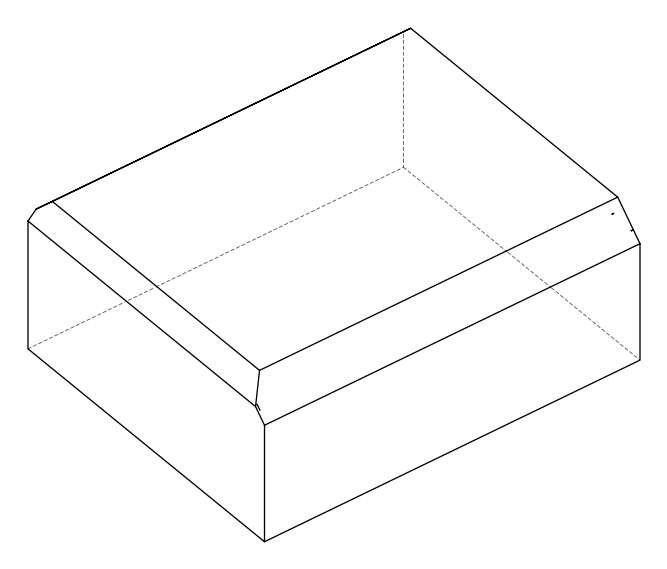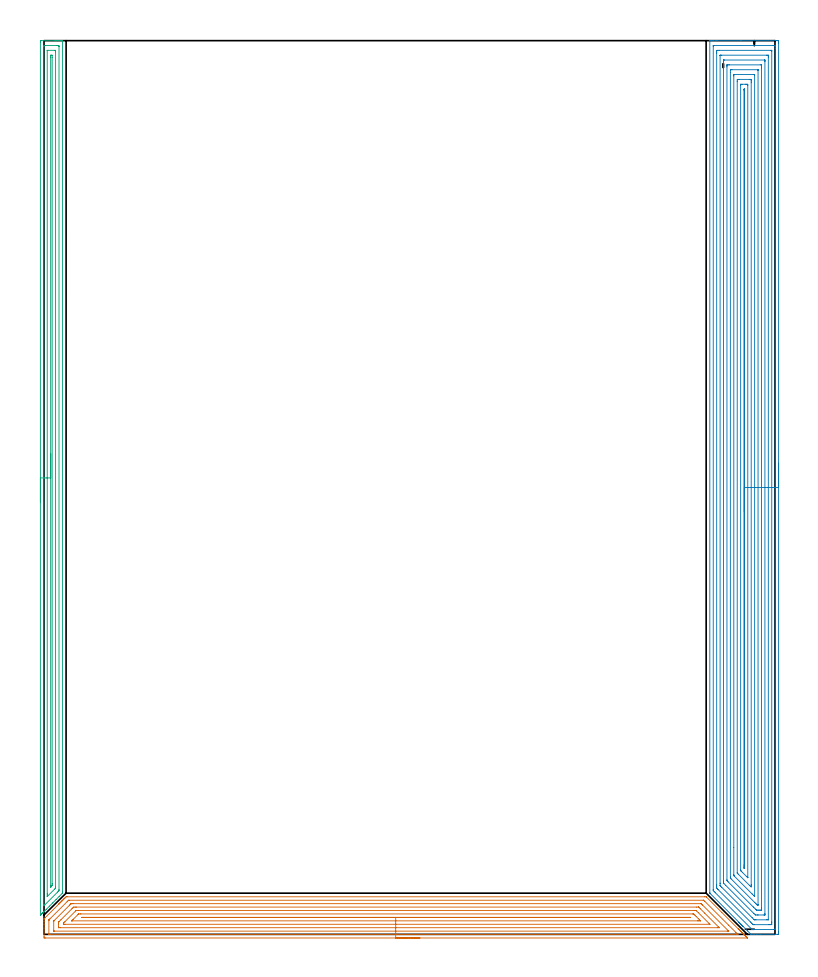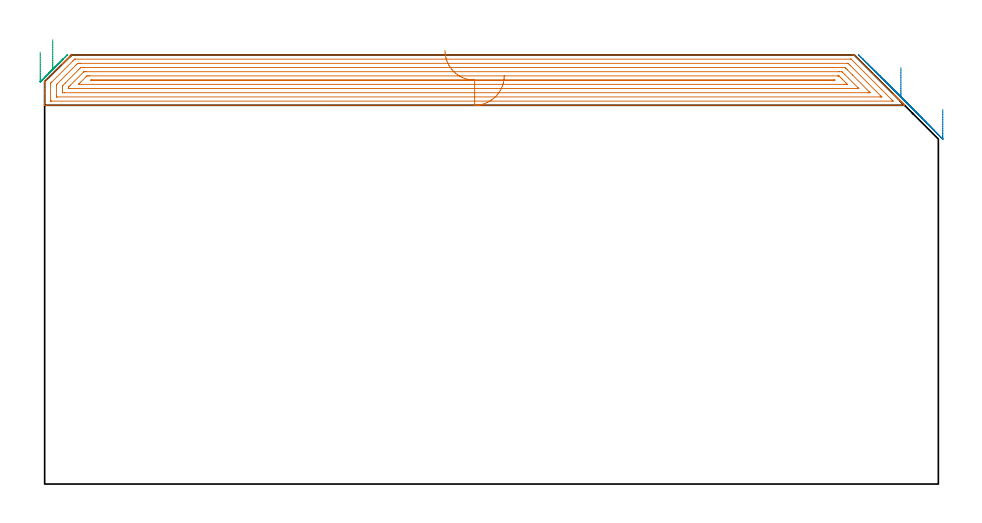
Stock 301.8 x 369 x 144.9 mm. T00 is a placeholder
(PLAN: 3 operations, 0 tool changes, 59.6 min)
(1 AREA_MILL | FG_CHAMFER_SURFACE | UGT0205_001 | 15.82 min | 42744 mm3)
(2 AREA_MILL_1 | FG_CHAMFER_SURFACE_1 | UGT0205_001 | 32.23 min | 146394 mm3)
(3 AREA_MILL_2 | FG_CHAMFER_SURFACE_2 | UGT0205_001 | 11.59 min | 14698 mm3)
(TOOL UGT0205_001 | Chamfer Mill 20 x 3 x 45 deg. | D20 FL50 Z2)
(OP 1 AREA_MILL)
G17 G21 G94 G90
T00 M6
G54
G17 G0 G90 X155.2 Y-1.5 S1061 M3
G43 Z154.9 H0
Z137.9
G94 G1 X155.162 Z137.028 F250.
X155.048 Z136.164
X154.859 Z135.312
X154.597 Z134.48
X154.263 Z133.674
X153.86 Z132.9
X153.392 Z132.164
X152.86 Z131.472
X152.271 Z130.829
X151.628 Z130.24
X150.936 Z129.708
X150.2 Z129.24
X149.426 Z128.837
X148.62 Z128.503
X147.788 Z128.241
X146.937 Z128.052
X146.072 Z127.938
X145.2 Z127.9
X0.607
X0.088 Y-1.494 Z127.904
X0.008 Y-1.492 Z127.906
X0. Y-0.978 Z128.419
Y2.568 Z131.962
Y4.022 Z133.418
Y5.227 Z134.622
Y6.335 Z135.734
X0.001 Y6.396 Z135.793
X0.012 Y6.413 Z135.811
X0.6 Y7. Z136.4
X5.918 Y12.319 Z141.716
X5.962 Y12.363 Z141.762
X6.169 Y12.569 Z141.968
X6.213 Y12.614 Z142.011
X6.26 Y12.66 Z142.059
X6.462 Y12.863 Z142.262
X6.508 Y12.91 Z142.307
X6.557 Y12.958 Z142.357
X6.756 Y13.156 Z142.555
X6.804 Y13.205 Z142.602
X6.855 Y13.255 Z142.654
X7.049 Y13.45 Z142.848
X7.099 Y13.501 Z142.898
X7.152 Y13.553 Z142.952
X7.343 Y13.743 Z143.142
X7.395 Y13.796 Z143.193
X7.45 Y13.85 Z143.249
X7.636 Y14.037 Z143.435
X7.69 Y14.092 Z143.489
X7.747 Y14.148 Z143.547
X7.93 Y14.33 Z143.729
X7.986 Y14.387 Z143.784
X8.045 Y14.445 Z143.844
X8.223 Y14.624 Z144.022
X8.281 Y14.683 Z144.079
X8.342 Y14.743 Z144.142
X8.517 Y14.917 Z144.316
X8.577 Y14.978 Z144.375
X9.093 Y15.494 Z144.892
X9.532 Y15.5 Z144.9
X272.835
X273.395 Z144.883
X273.475 Y15.425 Z144.825
X279.833 Y9.068 Z138.465
X286.63 Y2.272 Z131.668
X286.734 Y2.166 Z131.566
X286.818 Y2.082 Z131.482
X286.925 Y1.977 Z131.373
X287.028 Y1.872 Z131.272
X287.116 Y1.785 Z131.184
X287.221 Y1.681 Z131.077
X287.321 Y1.579 Z130.978
X287.413 Y1.487 Z130.887
X287.516 Y1.386 Z130.782
X287.615 Y1.285 Z130.685
X287.711 Y1.19 Z130.589
X287.812 Y1.09 Z130.486
X287.908 Y0.992 Z130.391
X288.008 Y0.892 Z130.292
X288.107 Y0.795 Z130.191
X288.202 Y0.698 Z130.098
X288.306 Y0.595 Z129.994
X288.403 Y0.499 Z129.895
X288.495 Y0.405 Z129.804
X288.603 Y0.297 Z129.697
X288.698 Y0.204 Z129.6
X288.789 Y0.111 Z129.511
X288.901 Y0. Z129.399
X288.994 Y-0.092 Z129.304
X289.082 Y-0.182 Z129.217
X289.198 Y-0.298 Z129.102
X289.289 Y-0.387 Z129.009
X289.376 Y-0.476 Z128.924
X289.496 Y-0.595 Z128.804
X289.585 Y-0.683 Z128.713
X289.67 Y-0.769 Z128.63
X289.793 Y-0.893 Z128.506
X289.88 Y-0.978 Z128.418
X290.091 Y-1.19 Z128.209
X290.127 Y-1.227 Z128.173
X290.322 Y-1.422 Z127.977
X290.388 Y-1.49 Z127.909
X290.389 Y-1.496 Z127.902
X290.388 Y-1.499 Z127.899
X145.2 Y-1.5 Z127.9
Y-0.086 Z129.314
X2.392
X2.17 Y-0.084 Z129.316
X2.062 Y-0.081 Z129.319
X2.016 Y-0.079 Z129.321
X2.01 Y-0.048 Z129.352
X2.006 Y0.051 Z129.451
X2.001 Y0.297 Z129.697
Y5.616 Z135.016
X2.005 Y5.865 Z135.265
X2.01 Y5.926 Z135.326
X2.015 Y5.954 Z135.354
X2.037 Y5.979 Z135.379
X2.165 Y6.114 Z135.514
X2.277 Y6.227 Z135.627
X2.392 Y6.342 Z135.742
X9.532 Y13.483 Z142.883
X9.839 Y13.787 Z143.187
X10.038 Y13.981 Z143.381
X10.112 Y14.05 Z143.45
X10.152 Y14.079 Z143.479
X10.204 Y14.081 Z143.481
X10.431 Y14.086 Z143.486
X272.17 Y14.085 Z143.485
X272.281 Y14.084 Z143.484
X272.335 Y14.081 Z143.481
X272.358 Y14.079 Z143.479
X272.412 Y14.028 Z143.428
X272.835 Y13.614 Z143.014
X282.674 Y3.777 Z133.177
X285.656 Y0.795 Z130.195
X286.223 Y0.227 Z129.627
X286.412 Y0.035 Z129.435
X286.465 Y-0.021 Z129.379
X286.511 Y-0.072 Z129.328
X286.437 Y-0.079 Z129.321
X286.223 Y-0.086 Z129.314
X286.217
X145.2
Y1.328 Z130.728
X4.177 Y1.329 Z130.729
X4.059 Y1.33 Z130.73
X4.017 Y1.332 Z130.732
X4.012 Y1.334 Z130.734
X4.008 Y1.346 Z130.746
X4.004 Y1.388 Z130.788
X4.001 Y1.505 Z130.905
X4. Y1.681 Z131.081
X4.002 Y5.401 Z134.801
X4.007 Y5.461 Z134.861
X4.013 Y5.502 Z134.902
X4.033 Y5.524 Z134.924
X4.177 Y5.677 Z135.077
X10.622 Y12.123 Z141.523
X10.819 Y12.319 Z141.719
X11.071 Y12.564 Z141.964
X11.157 Y12.646 Z142.046
X11.188 Y12.665 Z142.065
X11.229 Y12.667 Z142.067
X11.317 Y12.669 Z142.069
X11.855 Y12.671 Z142.071
X12.21
X271.05
X271.168 Y12.67 Z142.07
X271.262 Y12.667 Z142.067
X271.321 Y12.665 Z142.065
X271.359 Y12.63 Z142.03
X271.679 Y12.319 Z141.719
X271.942 Y12.058 Z141.458
X282.319 Y1.681 Z131.081
X282.653 Y1.344 Z130.744
X282.654 Y1.333 Z130.733
X282.653
X282.115 Y1.329 Z130.729
X145.2 Y1.328 Z130.728
Y2.743 Z132.143
X6.678
X6.091 Y2.746 Z132.146
X6.024 Y2.748 Z132.148
X6.01 Y2.75 Z132.15
X6.007 Y2.769 Z132.169
X6.003 Y2.818 Z132.218
X6.001 Y3.018 Z132.418
X6. Y4.341 Z133.741
X6.006 Y4.765 Z134.165
X6.01 Y4.977 Z134.377
X6.027 Y5.066 Z134.466
X6.073 Y5.117 Z134.517
X6.179 Y5.227 Z134.627
X6.959 Y6.01 Z135.41
X11.495 Y10.546 Z139.946
X11.854 Y10.9 Z140.3
X12.21 Y11.25 Z140.65
X12.391 Y11.253 Z140.653
X13.103 Y11.257 Z140.657
X13.279
X269.441
X270.157 Y11.254 Z140.654
X270.259 Y11.252 Z140.652
X270.285 Y11.25 Z140.65
X270.31 Y11.23 Z140.63
X270.366 Y11.179 Z140.579
X270.582 Y10.968 Z140.368
X271.006 Y10.546 Z139.946
X272.802 Y8.75 Z138.15
X278.53 Y3.02 Z132.42
X278.697 Y2.851 Z132.251
X278.778 Y2.766 Z132.166
X278.791 Y2.749 Z132.149
X278.79 Y2.748 Z132.148
X278.76 Y2.746 Z132.146
X278.19 Y2.743 Z132.143
X278.014
X145.2
Y4.157 Z133.557
X8.64
X8.455 Y4.159 Z133.559
X8.086 Y4.164 Z133.564
X8.009 Y4.169 Z133.569
X8.006 Y4.194 Z133.594
X8.002 Y4.25 Z133.65
Y4.341 Z133.741
X8.006 Y4.499 Z133.899
X8.01 Y4.577 Z133.977
X8.046 Y4.636 Z134.036
X8.191 Y4.786 Z134.186
X8.625 Y5.227 Z134.627
X13.103 Y9.704 Z139.104
X13.201 Y9.796 Z139.196
X13.242 Y9.832 Z139.232
X13.281 Y9.836 Z139.236
X13.456 Y9.84 Z139.24
X13.811 Y9.843 Z139.243
X13.995
X268.187
X268.372 Y9.842 Z139.242
X269.087 Y9.836 Z139.236
X269.265 Y9.83 Z139.23
X269.439 Y9.659 Z139.059
X270.157 Y8.945 Z138.345
X274.62 Y4.482 Z133.882
X274.76 Y4.341 Z133.741
X274.895 Y4.198 Z133.598
X274.925 Y4.165 Z133.565
X274.914 Y4.163 Z133.563
X274.866 Y4.159 Z133.559
X274.804 Y4.157 Z133.557
X145.2
Y5.571 Z134.971
X11.646 Y5.572 Z134.972
X11.545 Y5.573 Z134.973
X11.482 Y5.575 Z134.975
X11.444 Y5.577 Z134.977
X11.451 Y5.592 Z134.992
X11.528 Y5.674 Z135.074
X11.642 Y5.792 Z135.192
X11.961 Y6.114 Z135.514
X12.085 Y6.238 Z135.638
X13.995 Y8.147 Z137.547
X14.21 Y8.354 Z137.754
X14.27 Y8.41 Z137.81
X14.348 Y8.423 Z137.823
X14.888 Y8.426 Z137.826
X15.235 Y8.428 Z137.828
X267.826 Y8.429 Z137.829
X268.099 Y8.427 Z137.827
X268.167 Y8.425 Z137.825
X268.198 Y8.422 Z137.822
X268.233 Y8.408 Z137.808
X268.372 Y8.276 Z137.676
X268.765 Y7.886 Z137.286
X269.265 Y7.388 Z136.788
X270.157 Y6.495 Z135.895
X270.538 Y6.114 Z135.514
X271.05 Y5.598 Z134.998
X271.061 Y5.581 Z134.981
X271.05 Y5.578 Z134.978
X270.7 Y5.574 Z134.974
X270.157 Y5.572 Z134.972
X269.811 Y5.571 Z134.971
X145.2
Y6.985 Z136.385
X15.78 Y6.986 Z136.386
X15.523 Y7. Z136.4
X15.766 Y7.014 Z136.414
X15.78 Y7.015 Z136.415
X266.587 Y7.014 Z136.414
X266.913 Y7. Z136.4
X266.601 Y6.986 Z136.386
X266.587 Y6.985 Z136.385
X145.2
X144.328 Z136.423
X143.464 Z136.537
X142.612 Z136.726
X141.78 Z136.988
X140.974 Z137.322
X140.2 Z137.725
X139.464 Z138.194
X138.772 Z138.725
X138.129 Z139.314
X137.54 Z139.957
X137.009 Z140.65
X136.54 Z141.385
X136.137 Z142.159
X135.803 Z142.965
X135.541 Z143.797
X135.352 Z144.649
X135.238 Z145.514
X135.2 Z146.385
G0 Z154.9
M5
M2
(OP 2 AREA_MILL_1)
G17 G21 G94 G90
T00 M6
G54
G17 G0 G90 X303.3 Y194.5 S1061 M3
G43 Z154.9 H0
Z126.5
G94 G1 Y194.462 Z125.628 F250.
Y194.348 Z124.764
Y194.159 Z123.912
Y193.897 Z123.08
Y193.563 Z122.274
Y193.16 Z121.5
Y192.692 Z120.764
Y192.16 Z120.072
Y191.571 Z119.429
Y190.928 Z118.84
Y190.236 Z118.308
Y189.5 Z117.84
Y188.726 Z117.437
Y187.92 Z117.103
Y187.088 Z116.841
Y186.236 Z116.652
Y185.372 Z116.538
Y184.5 Z116.5
Y1.004
X303.299 Y0.609 Z116.501
X303.294 Y0.118 Z116.504
X303.292 Y0.009 Z116.506
X302.808 Y0. Z116.99
X295.733 Z124.062
X294.285 Z125.511
X293.08 Z126.715
X291.974 Z127.825
X291.905 Y0.001 Z127.892
X291.885 Y0.014 Z127.912
X290.454 Y1.445 Z129.345
X288.658 Y3.241 Z131.139
X288.613 Y3.287 Z131.186
X288.41 Y3.49 Z131.389
X288.363 Y3.536 Z131.434
X288.315 Y3.584 Z131.484
X288.118 Y3.782 Z131.681
X288.068 Y3.83 Z131.729
X288.018 Y3.882 Z131.781
X287.826 Y4.074 Z131.973
X287.773 Y4.125 Z132.023
X287.72 Y4.179 Z132.079
X287.534 Y4.366 Z132.265
X287.479 Y4.42 Z132.318
X287.423 Y4.477 Z132.376
X287.242 Y4.658 Z132.557
X287.184 Y4.715 Z132.613
X287.125 Y4.774 Z132.674
X286.949 Y4.95 Z132.85
X286.889 Y5.009 Z132.908
X275.091 Y16.809 Z144.709
X274.915 Y16.988 Z144.878
X274.904 Y17.005 Z144.889
X274.9 Y17.123 Z144.9
Y368.838
X274.903 Y368.99 Z144.888
X274.917 Y368.992 Z144.874
X275.258 Y369. Z144.542
X275.634 Z144.166
X276.277 Z143.518
X277.482 Z142.314
X278.045 Z141.749
X287.783 Z132.014
X302.205 Z117.592
X302.808 Y368.995 Z116.99
X303.292 Y368.991 Z116.506
X303.294 Y368.882 Z116.504
X303.298 Y368.391 Z116.502
X303.3 Y367.894 Z116.5
Y184.5
X301.886 Z117.914
Y2.394
X301.884 Y2.18 Z117.916
X301.881 Y2.074 Z117.919
X301.879 Y2.025 Z117.921
X301.869 Y2.01 Z117.931
X301.819 Y2.008 Z117.981
X301.428 Y2.001 Z118.372
X293.08 Z126.72
X292.582 Y2.003 Z127.218
X292.391 Y2.01 Z127.409
X292.34 Y2.022 Z127.46
X292.276 Y2.08 Z127.524
X292.195 Y2.157 Z127.605
X291.956 Y2.394 Z127.844
X277.161 Y17.189 Z142.639
X276.783 Y17.569 Z143.017
X276.396 Y17.965 Z143.404
X276.321 Y18.055 Z143.479
X276.319 Y18.104 Z143.481
X276.316 Y18.211 Z143.484
X276.314 Y18.424 Z143.486
Y18.462
Y366.606
X276.316 Y366.82 Z143.484
X276.319 Y366.926 Z143.481
X276.321 Y366.975 Z143.479
X276.332 Y366.99 Z143.468
X276.381 Y366.992 Z143.419
X276.772 Y366.999 Z143.028
X301.039 Y367. Z118.761
X301.534 Y366.999 Z118.266
X301.766 Y366.993 Z118.034
X301.868 Y366.99 Z117.932
X301.884 Y366.646 Z117.916
X301.885 Y366.606 Z117.915
X301.886 Y365.751 Z117.914
Y184.5
X300.472 Z119.328
X300.471 Y5.072 Z119.329
X300.47 Y4.753 Z119.33
X300.466 Y4.179 Z119.334
X300.465 Y4.028 Z119.335
X300.323 Y4.009 Z119.477
X300.155 Y4.005 Z119.645
X299.448 Y4. Z120.352
X299.27 Z120.53
X293.257 Y4.001 Z126.543
X293.08 Y4.004 Z126.72
X292.902 Y4.01 Z126.898
X292.795 Y4.016 Z127.005
X292.738 Y4.069 Z127.062
X292.622 Y4.179 Z127.178
X292.195 Y4.604 Z127.605
X291.727 Y5.072 Z128.073
X278.338 Y18.462 Z141.462
X278.045 Y18.759 Z141.755
X277.753 Y19.058 Z142.047
X277.735 Y19.355 Z142.065
X277.732 Y19.671 Z142.068
X277.729 Y20.248 Z142.071
Y20.567
Y363.928
Y364.247
X277.734 Y364.821 Z142.066
X277.735 Y364.972 Z142.065
X277.877 Y364.991 Z141.923
X278.045 Y364.995 Z141.755
X278.752 Y365. Z141.048
X278.93 Z140.87
X300.155 Z119.645
X300.332 Y364.998 Z119.468
X300.45 Y364.993 Z119.35
X300.466 Y364.99 Z119.334
X300.468 Y364.986 Z119.332
X300.47 Y364.966 Z119.33
X300.472 Y364.501 Z119.328
Y184.5
X299.057 Z120.743
X299.056 Y6.18 Z120.744
X299.054 Y6.083 Z120.746
X299.05 Y6.026 Z120.75
X299.045 Y6.01 Z120.755
X299.022 Y6.007 Z120.778
X298.811 Y6.003 Z120.989
X298.386 Y6. Z121.414
X293.929 Z125.871
X293.504 Y6.005 Z126.296
X293.293 Y6.01 Z126.507
X293.239 Y6.021 Z126.561
X293.179 Y6.076 Z126.621
X293.08 Y6.171 Z126.72
X292.391 Y6.857 Z127.409
X279.814 Y19.435 Z139.986
X279.411 Y19.841 Z140.389
X279.209 Y20.048 Z140.591
X279.161 Y20.1 Z140.639
X279.15 Y20.152 Z140.65
X279.148 Y20.248 Z140.652
X279.143 Y20.925 Z140.657
Y21.14
X279.144 Y362.82 Z140.656
X279.146 Y362.917 Z140.654
X279.149 Y362.974 Z140.651
X279.155 Y362.99 Z140.645
X279.178 Y362.993 Z140.622
X279.389 Y362.997 Z140.411
X279.814 Y363. Z139.986
X298.421 Z121.379
X298.819 Y362.995 Z120.981
X299.018 Y362.99 Z120.782
X299.051 Y362.981 Z120.749
X299.054 Y362.948 Z120.746
X299.055 Y362.892 Z120.745
X299.057 Y362.358 Z120.743
Y362.143
Y184.5
X297.643 Z122.157
Y8.5
X297.642 Y8.357 Z122.158
X297.637 Y8.072 Z122.163
X297.634 Y8.009 Z122.166
X297.62 Y8.006 Z122.18
X297.581 Y8.002 Z122.219
X297.501 Y8.001 Z122.299
X297.254 Y8. Z122.546
X294.848 Z124.952
X294.6 Y8.001 Z125.2
X293.964 Y8.006 Z125.836
X293.706 Y8.01 Z126.094
X293.08 Y8.619 Z126.72
X293.055 Y8.643 Z126.745
X281.451 Y20.248 Z138.349
X280.698 Y21.004 Z139.102
X280.565 Y21.14 Z139.235
X280.562 Y21.278 Z139.238
X280.557 Y22.033 Z139.243
Y22.176
Y360.5
X280.558 Y360.643 Z139.242
X280.563 Y360.929 Z139.237
X280.566 Y360.991 Z139.234
X280.58 Y360.994 Z139.22
X280.619 Y360.998 Z139.181
X280.698 Y360.999 Z139.102
X280.946 Y361. Z138.854
X297.501 Z122.299
X297.592 Y360.998 Z122.208
X297.619 Y360.995 Z122.181
X297.629 Y360.991 Z122.171
X297.636 Y360.974 Z122.164
X297.64 Y360.786 Z122.16
X297.643 Y360.5 Z122.157
Y360.357
Y184.5
X296.229 Z123.571
Y10.82
X296.227 Y10.428 Z123.573
X296.225 Y10.178 Z123.576
X296.222 Y10.054 Z123.578
X296.212 Y10.01 Z123.588
X296.152 Y10.005 Z123.648
X295.733 Y10.002 Z124.067
X295.272 Y10. Z124.528
X294.848 Y10.001 Z124.952
X294.385 Y10.004 Z125.415
X294.178 Y10.01 Z125.622
X293.964 Y10.197 Z125.836
X293.724 Y10.428 Z126.076
X293.08 Y11.068 Z126.72
X292.827 Y11.321 Z126.973
X282.467 Y21.681 Z137.333
X282.119 Y22.033 Z137.681
X282. Y22.159 Z137.8
X281.978 Y22.194 Z137.822
X281.975 Y22.221 Z137.825
X281.973 Y22.283 Z137.827
X281.971 Y22.533 Z137.829
Y358.18
X281.973 Y358.572 Z137.827
X281.975 Y358.822 Z137.825
X281.978 Y358.946 Z137.822
X281.988 Y358.99 Z137.812
X282.048 Y358.995 Z137.752
X282.467 Y358.998 Z137.333
X282.928 Y359. Z136.872
X295.733 Y358.999 Z124.067
X296.197 Y358.996 Z123.603
X296.22 Y358.99 Z123.58
X296.223 Y358.97 Z123.577
X296.227 Y358.572 Z123.573
X296.229 Y358.071 Z123.571
Y357.679
Y184.5
X294.815 Z124.985
X294.814 Y12.248 Z124.986
X294.813 Y12.213 Z124.987
X294.808 Y12.029 Z124.992
X294.718 Y12.01 Z125.082
X294.659 Y12.009 Z125.141
X294.61 Y12.01 Z125.19
X294.538 Y12.071 Z125.262
X294.387 Y12.213 Z125.413
X293.964 Y12.634 Z125.836
X293.491 Y13.106 Z126.309
X283.673 Y22.926 Z136.127
X283.483 Y23.121 Z136.317
X283.416 Y23.193 Z136.384
X283.392 Y23.226 Z136.408
X283.39 Y23.248 Z136.41
X283.388 Y23.355 Z136.412
X283.385 Y23.784 Z136.415
Y355.86
X283.386 Y356.752 Z136.414
X283.387 Y356.787 Z136.413
X283.397 Y356.99 Z136.403
X283.813 Y356.997 Z135.987
X284.025 Y356.999 Z135.775
X294.638 Z125.162
X294.74 Y356.995 Z125.06
X294.759 Y356.991 Z125.041
X294.808 Y356.974 Z124.992
X294.814 Y356.822 Z124.986
Y356.787
X294.815 Y184.5 Z124.985
X293.4 Z126.4
Y15.784
X293.399 Y15.687 Z126.401
X293.397 Y15.673 Z126.403
X293.396 Y15.668 Z126.404
X293.386 Y15.673 Z126.414
X293.265 Y15.784 Z126.535
X293.08 Y15.968 Z126.72
X292.37 Y16.677 Z127.43
X285.12 Y23.927 Z134.68
X284.927 Y24.124 Z134.873
X284.831 Y24.224 Z134.969
X284.81 Y24.248 Z134.99
X284.807 Y24.296 Z134.993
X284.803 Y24.387 Z134.997
X284.8 Y24.711 Z135.
Y35.814 Z135.001
Y354.432 Z135.
X284.803 Y354.756 Z134.997
X284.806 Y354.971 Z134.994
X284.809 Y354.991 Z134.991
X284.818 Y354.994 Z134.982
X284.844 Y354.997 Z134.956
X284.9 Y354.999 Z134.9
X293.08 Y355. Z126.72
X293.3 Y354.99 Z126.5
X293.394 Y354.982 Z126.406
X293.397 Y354.931 Z126.403
X293.399 Y354.874 Z126.401
X293.4 Y354.678 Z126.4
Y184.5
X291.986 Z127.814
Y20.459
X291.985 Y20.248 Z127.815
X291.979 Y19.573 Z127.821
X291.311 Y20.189 Z128.489
X291.249 Y20.248 Z128.551
X286.679 Y24.817 Z133.121
X286.462 Y25.036 Z133.338
X286.314 Y25.19 Z133.486
X286.22 Y25.292 Z133.58
X286.218 Y25.308 Z133.582
X286.214 Y25.392 Z133.586
Y352.112
X286.216 Y352.323 Z133.584
X286.226 Y352.993 Z133.574
X286.889 Y352.999 Z132.911
X287.103 Y353. Z132.697
X291.526 Y352.999 Z128.274
X291.977 Y352.99 Z127.823
X291.984 Y352.536 Z127.816
X291.986 Y352.323 Z127.814
Y351.641
Y184.5
X290.572 Z129.228
Y23.524
X290.57 Y23.427 Z129.23
X290.568 Y23.393 Z129.232
X290.566 Y23.389 Z129.234
X290.562 Y23.39 Z129.238
X290.526 Y23.422 Z129.274
X290.427 Y23.519 Z129.373
X290.127 Y23.818 Z129.673
X288.342 Y25.604 Z131.458
X287.773 Y26.173 Z132.027
X287.694 Y26.255 Z132.106
X287.655 Y26.298 Z132.145
X287.639 Y26.318 Z132.161
X287.635 Y26.351 Z132.165
X287.631 Y26.496 Z132.169
X287.629 Y26.642 Z132.171
X287.628 Y350.684 Z132.172
X287.63 Y350.832 Z132.17
X287.634 Y350.929 Z132.166
X287.637 Y350.99 Z132.163
X287.66 Y350.992 Z132.14
X287.773 Y350.996 Z132.027
X288.2 Y351. Z131.6
X289.542 Y350.999 Z130.258
X289.971 Y350.998 Z129.829
X290.427 Y350.99 Z129.373
X290.565 Y350.97 Z129.235
X290.57 Y350.685 Z129.23
X290.571 Y350.538 Z129.229
X290.572 Y184.5 Z129.228
X289.158 Z130.642
X289.157 Y27.389 Z130.643
X289.156 Y27.272 Z130.644
X289.155 Y27.254 Z130.645
X289.153 Y27.252 Z130.647
X289.148 Y27.254 Z130.652
X289.103 Y27.3 Z130.697
X289.059 Y27.348 Z130.741
X289.049 Y27.389 Z130.751
X289.047 Y27.506 Z130.753
X289.043 Y27.892 Z130.757
X289.042 Y28.282 Z130.758
Y28.67
Y348.364
X289.044 Y348.752 Z130.756
X289.046 Y348.869 Z130.754
X289.049 Y348.926 Z130.751
X289.057 Y348.99 Z130.743
X289.1 Y348.993 Z130.7
X289.134 Z130.666
X289.15 Y348.991 Z130.65
X289.153 Y348.927 Z130.647
X289.157 Y348.811 Z130.643
Y348.752
X289.158 Y348.365 Z130.642
Y184.5
Y183.628 Z130.68
Y182.764 Z130.794
Y181.912 Z130.983
Y181.08 Z131.245
Y180.274 Z131.579
Y179.5 Z131.982
Y178.764 Z132.451
Y178.072 Z132.982
Y177.429 Z133.571
Y176.84 Z134.214
Y176.308 Z134.906
Y175.84 Z135.642
Y175.437 Z136.416
Y175.103 Z137.222
Y174.841 Z138.054
Y174.652 Z138.906
Y174.538 Z139.771
Y174.5 Z140.642
G0 Z154.9
M5
M2
(OP 3 AREA_MILL_2)
G17 G21 G94 G90
T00 M6
G54
G17 G0 G90 X-1.5 Y178.45 S1061 M3
G43 Z154.9 H0
Z145.8
G94 G1 Y178.488 Z144.928 F250.
Y178.602 Z144.064
Y178.791 Z143.212
Y179.053 Z142.38
Y179.387 Z141.574
Y179.79 Z140.8
Y180.258 Z140.064
Y180.789 Z139.372
Y181.379 Z138.729
Y182.022 Z138.14
Y182.714 Z137.608
Y183.45 Z137.14
Y184.224 Z136.737
Y185.03 Z136.403
Y185.862 Z136.141
Y186.713 Z135.952
Y187.578 Z135.838
Y188.45 Z135.8
Y368.387
X-1.497 Y368.729 Z135.802
X-1.492 Y368.99 Z135.806
X-1.227 Y369. Z136.07
X4.383 Z141.677
X4.94 Z142.237
X5.271 Z142.568
X5.829 Z143.125
X6.16 Z143.455
X6.823 Z144.122
X7.189 Z144.489
X7.562 Y368.994 Z144.853
X7.597 Y368.99 Z144.888
X7.6 Y368.833 Z144.9
Y17.442
X7.599 Y17.005 Z144.885
X7.515 Y16.914 Z144.812
X6.257 Y15.657 Z143.556
X4.975 Y14.375 Z142.274
X3.578 Y12.978 Z140.877
X2.239 Y11.638 Z139.538
X0.899 Y10.299 Z138.198
X0.006 Y9.406 Z137.305
X-0.06 Y9.338 Z137.236
X-0.126 Y9.274 Z137.173
X-0.291 Y9.108 Z137.008
X-0.356 Y9.042 Z136.94
X-0.42 Y8.979 Z136.879
X-0.589 Y8.81 Z136.71
X-0.652 Y8.746 Z136.644
X-0.715 Y8.684 Z136.584
X-0.887 Y8.513 Z136.412
X-0.949 Y8.45 Z136.348
X-1.13 Y8.27 Z136.17
X-1.185 Y8.215 Z136.115
X-1.393 Y8.006 Z135.905
X-1.483 Y7.917 Z135.815
X-1.494 Y7.915 Z135.803
X-1.499 Y7.917 Z135.799
X-1.5 Y8.143 Z135.8
Y188.45
X-0.086 Z137.214
X-0.085 Y366.601 Z137.215
Y366.626
X-0.06 Y366.99 Z137.24
X0.433 Y366.999 Z137.733
X5.271 Y367. Z142.571
X5.765 Y366.999 Z143.065
X6.16 Y366.99 Z143.46
X6.184 Y366.601 Z143.484
X6.185 Y366.576 Z143.485
Y18.336
X6.184 Y18.311 Z143.484
X6.16 Y18.022 Z143.46
X5.876 Y17.729 Z143.176
X5.593 Y17.443 Z142.893
X0.235 Y12.085 Z137.535
X0.085 Y11.939 Z137.385
X-0.06 Y11.802 Z137.24
X-0.084 Y12.085 Z137.216
X-0.085 Y12.11 Z137.215
X-0.086 Y188.45 Z137.214
X1.328 Z138.628
X1.329 Y364.913 Z138.629
X1.33 Y364.961 Z138.63
X1.332 Y364.984 Z138.632
X1.334 Y364.989 Z138.634
X1.35 Y364.992 Z138.65
X1.534 Y364.999 Z138.834
X4.383 Z141.683
X4.567 Y364.995 Z141.867
X4.689 Y364.99 Z141.989
X4.765 Y364.983 Z142.065
X4.767 Y364.945 Z142.067
X4.769 Y364.815 Z142.069
X4.771 Y364.425 Z142.071
Y19.731
X4.769 Y19.229 Z142.069
X4.767 Y19.132 Z142.067
X4.765 Y19.087 Z142.065
X4.742 Y19.053 Z142.042
X4.652 Y18.958 Z141.952
X4.383 Y18.683 Z141.683
X1.357 Y15.657 Z138.657
X1.346 Y15.651 Z138.646
X1.342 Z138.642
X1.336 Y15.657 Z138.636
X1.334 Y15.683 Z138.634
X1.33 Y16.046 Z138.63
X1.329 Y16.55 Z138.629
X1.328 Y16.94 Z138.628
Y188.45
X2.743 Z140.043
Y362.136
X2.744 Y362.754 Z140.044
X2.746 Y362.888 Z140.046
X2.749 Y362.985 Z140.049
X2.843 Y362.99 Z140.143
X3.05 Y362.992 Z140.35
X3.257 Y362.99 Z140.557
X3.35 Y362.985 Z140.65
X3.357 Y362.136 Z140.657
Y21.015
X3.356 Y20.397 Z140.656
X3.354 Y20.262 Z140.654
X3.35 Y20.122 Z140.65
X3.154 Y19.913 Z140.454
X2.987 Y19.738 Z140.287
X2.921 Y19.671 Z140.221
X2.849 Y19.6 Z140.149
X2.788 Y19.543 Z140.088
X2.754 Y19.513 Z140.054
X2.75 Y19.563 Z140.05
X2.744 Y19.983 Z140.044
X2.743 Y20.122 Z140.043
Y188.45
Y189.321 Z140.081
Y190.186 Z140.195
Y191.038 Z140.383
Y191.87 Z140.646
Y192.676 Z140.98
Y193.45 Z141.382
Y194.186 Z141.851
Y194.878 Z142.382
Y195.521 Z142.972
Y196.11 Z143.615
Y196.641 Z144.307
Y197.11 Z145.043
Y197.513 Z145.816
Y197.847 Z146.622
Y198.109 Z147.454
Y198.298 Z148.306
Y198.412 Z149.171
Y198.45 Z150.043
G0 Z154.9
M5
M2
